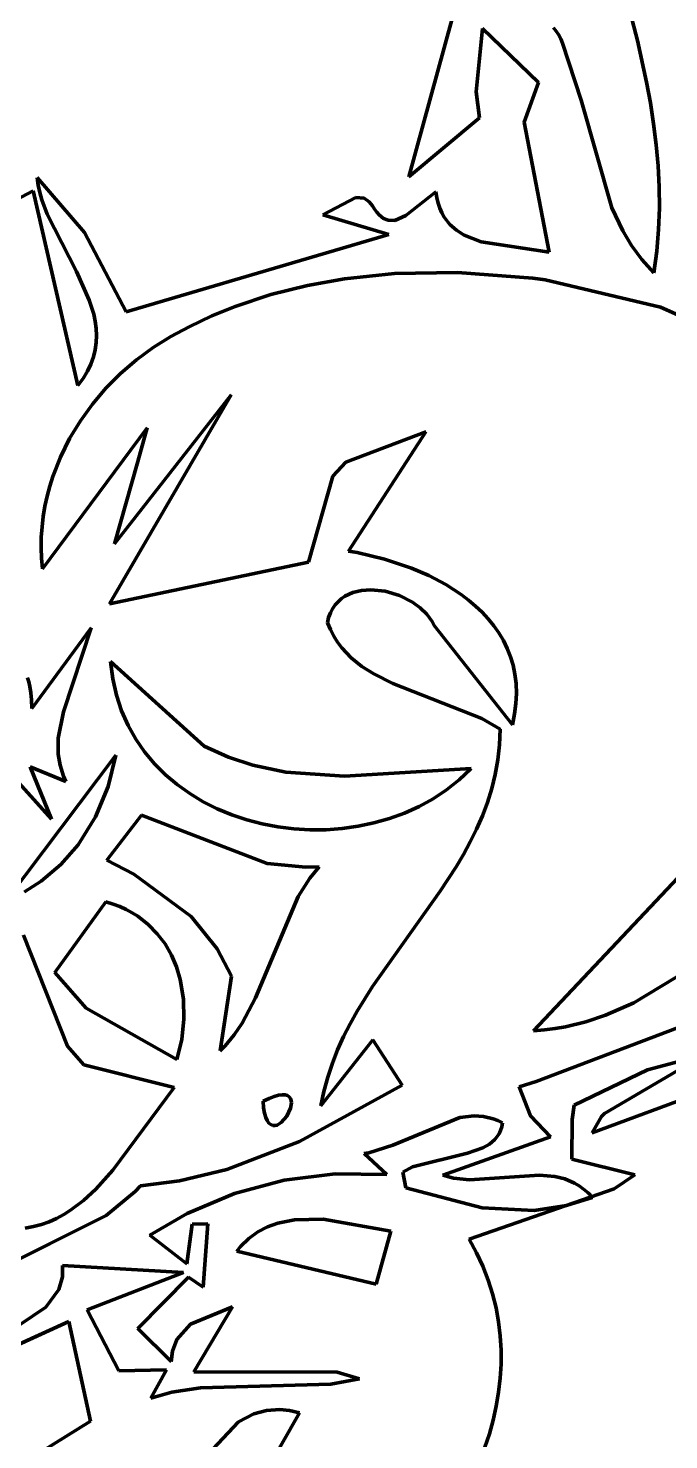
# Model space of a CAD drawing. Header units: millimetres. Extents: x 0 to 9.3, y 0 to 12.
# Drawn here: x 7.375 to 7.803, y 4.356 to 5.299 of the extents above; entities that cross this region are included whole.
import ezdxf

# ---------------------------------------------------------------- set-up
doc = ezdxf.new("R2010")
doc.units = ezdxf.units.MM
doc.layers.add('color#010101ff', color=7, linetype='CONTINUOUS', lineweight=100)
doc.layers.add('color#ffffffff', color=7, linetype='CONTINUOUS', lineweight=100)

msp = doc.modelspace()

# ---------------------------------------------------------------- linework, layer by layer
at = {"layer": 'color#010101ff'}
for p, q in [((7.78253, 5.29106), (7.75386, 5.4015)), ((7.6297, 5.19993), (7.65845, 5.30493)), ((7.67886, 5.29905), (7.67466, 5.25668)), ((7.7163, 5.26308), (7.67886, 5.29905)), ((7.72636, 5.29947), (7.72814, 5.29738)), ((7.72814, 5.29738), (7.72976, 5.29499)), ((7.72976, 5.29499), (7.73121, 5.29228)), ((7.73121, 5.29228), (7.73247, 5.28925)), ((7.73247, 5.28925), (7.74495, 5.25109)), ((7.78856, 5.26332), (7.78253, 5.29106)), ((7.67466, 5.25668), (7.67699, 5.23927)), ((7.7069, 5.23653), (7.7163, 5.26308)), ((7.79112, 5.2494), (7.78856, 5.26332)), ((7.74495, 5.25109), (7.76545, 5.1792)), ((7.79329, 5.23542), (7.79112, 5.2494)), ((7.67699, 5.23927), (7.6297, 5.19993)), ((7.72345, 5.14953), (7.7069, 5.23653)), ((7.79503, 5.2214), (7.79329, 5.23542)), ((7.79629, 5.20731), (7.79503, 5.2214)), ((7.38205, 5.19446), (7.38132, 5.1994)), ((7.38132, 5.1994), (7.41303, 5.16275)), ((7.79701, 5.19316), (7.79629, 5.20731)), ((7.32387, 5.16164), (7.37876, 5.19059)), ((7.37876, 5.19059), (7.40843, 5.06036)), ((7.38314, 5.18954), (7.38205, 5.19446)), ((7.38454, 5.18464), (7.38314, 5.18954)), ((7.62765, 5.17407), (7.64767, 5.18987)), ((7.64767, 5.18987), (7.64835, 5.18592)), ((7.79714, 5.17894), (7.79701, 5.19316)), ((7.38814, 5.17491), (7.38454, 5.18464)), ((7.57231, 5.17457), (7.59419, 5.18608)), ((7.59419, 5.18608), (7.59997, 5.18567)), ((7.59997, 5.18567), (7.60326, 5.18331)), ((7.60326, 5.18331), (7.60535, 5.18064)), ((7.60535, 5.18064), (7.60687, 5.17828)), ((7.64835, 5.18592), (7.64927, 5.18227)), ((7.64927, 5.18227), (7.65042, 5.17892)), ((7.4076, 5.13655), (7.38814, 5.17491)), ((7.61639, 5.16141), (7.57231, 5.17457)), ((7.60687, 5.17828), (7.60838, 5.17628)), ((7.60838, 5.17628), (7.60989, 5.17461)), ((7.60989, 5.17461), (7.6129, 5.17219)), ((7.6129, 5.17219), (7.61588, 5.1709)), ((7.61588, 5.1709), (7.62033, 5.17074)), ((7.62033, 5.17074), (7.62765, 5.17407)), ((7.65042, 5.17892), (7.6518, 5.17584)), ((7.6518, 5.17584), (7.65339, 5.17304)), ((7.65339, 5.17304), (7.65714, 5.16817)), ((7.76545, 5.1792), (7.77274, 5.16378)), ((7.79663, 5.16463), (7.79714, 5.17894)), ((7.41303, 5.16275), (7.4408, 5.10969)), ((7.4408, 5.10969), (7.61639, 5.16141)), ((7.65714, 5.16817), (7.66158, 5.1642)), ((7.66158, 5.1642), (7.66662, 5.16101)), ((7.66662, 5.16101), (7.67813, 5.15657)), ((7.77274, 5.16378), (7.77862, 5.15398)), ((7.79542, 5.15024), (7.79663, 5.16463)), ((7.67813, 5.15657), (7.72345, 5.14953)), ((7.77862, 5.15398), (7.78549, 5.14461)), ((7.78549, 5.14461), (7.78933, 5.14012)), ((7.79346, 5.13575), (7.79542, 5.15024)), ((7.41617, 5.11757), (7.4076, 5.13655)), ((7.62019, 5.13528), (7.58674, 5.13182)), ((7.6623, 5.136), (7.62019, 5.13528)), ((7.71257, 5.13222), (7.6623, 5.136)), ((7.78933, 5.14012), (7.79346, 5.13575)), ((7.56197, 5.12738), (7.53759, 5.12124)), ((7.58674, 5.13182), (7.56197, 5.12738)), ((7.72086, 5.13116), (7.71257, 5.13222)), ((7.798, 5.11283), (7.72086, 5.13116)), ((7.41911, 5.10809), (7.41617, 5.11757)), ((7.53759, 5.12124), (7.51373, 5.11328)), ((7.42012, 5.10335), (7.41911, 5.10809)), ((7.49816, 5.10693), (7.4829, 5.09969)), ((7.51373, 5.11328), (7.49816, 5.10693)), ((7.82196, 5.10206), (7.798, 5.11283)), ((7.42077, 5.0986), (7.42012, 5.10335)), ((7.42101, 5.09385), (7.42077, 5.0986)), ((7.4829, 5.09969), (7.47061, 5.09328)), ((7.42016, 5.08434), (7.42082, 5.0891)), ((7.42082, 5.0891), (7.42101, 5.09385)), ((7.45883, 5.08592), (7.44764, 5.07764)), ((7.47061, 5.09328), (7.45883, 5.08592)), ((7.41726, 5.07478), (7.41899, 5.07956)), ((7.41899, 5.07956), (7.42016, 5.08434)), ((7.44764, 5.07764), (7.43711, 5.06853)), ((7.41202, 5.06518), (7.41496, 5.06999)), ((7.41496, 5.06999), (7.41726, 5.07478)), ((7.43711, 5.06853), (7.42731, 5.05865)), ((7.40843, 5.06036), (7.41202, 5.06518)), ((7.42731, 5.05865), (7.41831, 5.04804)), ((7.41831, 5.04804), (7.4102, 5.03679)), ((7.51109, 5.05426), (7.42969, 4.91463)), ((7.43294, 4.9546), (7.51109, 5.05426)), ((7.38483, 4.93783), (7.45491, 5.03207)), ((7.4102, 5.03679), (7.40304, 5.02494)), ((7.45491, 5.03207), (7.44854, 5.0096)), ((7.58755, 5.00926), (7.64106, 5.02941)), ((7.64106, 5.02941), (7.58934, 4.94977)), ((7.40304, 5.02494), (7.3969, 5.01257)), ((7.3969, 5.01257), (7.39187, 4.99973)), ((7.44854, 5.0096), (7.43294, 4.9546)), ((7.57904, 4.9999), (7.58755, 5.00926)), ((7.38979, 4.99315), (7.38801, 4.98648)), ((7.39187, 4.99973), (7.38979, 4.99315)), ((7.56265, 4.94247), (7.57904, 4.9999)), ((7.38801, 4.98648), (7.38655, 4.97972)), ((7.38541, 4.97289), (7.38459, 4.96599)), ((7.38655, 4.97972), (7.38541, 4.97289)), ((7.38459, 4.96599), (7.38412, 4.95902)), ((7.38412, 4.95902), (7.38399, 4.95201)), ((7.38399, 4.95201), (7.38423, 4.94494)), ((7.38423, 4.94494), (7.38483, 4.93783)), ((7.58934, 4.94977), (7.59529, 4.94874)), ((7.59529, 4.94874), (7.61343, 4.94448)), ((7.61343, 4.94448), (7.6315, 4.93842)), ((7.42969, 4.91463), (7.56265, 4.94247)), ((7.6315, 4.93842), (7.64319, 4.93336)), ((7.64319, 4.93336), (7.65435, 4.92745)), ((7.65435, 4.92745), (7.6648, 4.92069)), ((7.58241, 4.91597), (7.58046, 4.91377)), ((7.58459, 4.91789), (7.58241, 4.91597)), ((7.58697, 4.91954), (7.58459, 4.91789)), ((7.59225, 4.92201), (7.58697, 4.91954)), ((7.59807, 4.92345), (7.59225, 4.92201)), ((7.60428, 4.92393), (7.59807, 4.92345)), ((7.6139, 4.92296), (7.60428, 4.92393)), ((7.62341, 4.92016), (7.6139, 4.92296)), ((7.63221, 4.91572), (7.62341, 4.92016)), ((7.6374, 4.91195), (7.63221, 4.91572)), ((7.6648, 4.92069), (7.66969, 4.91698)), ((7.66969, 4.91698), (7.67433, 4.91305)), ((7.5773, 4.90846), (7.57614, 4.90535)), ((7.57874, 4.91127), (7.5773, 4.90846)), ((7.58046, 4.91377), (7.57874, 4.91127)), ((7.64185, 4.90761), (7.6374, 4.91195)), ((7.64538, 4.90275), (7.64185, 4.90761)), ((7.67433, 4.91305), (7.67869, 4.9089)), ((7.67869, 4.9089), (7.68275, 4.90452)), ((7.41747, 4.89854), (7.37774, 4.84458)), ((7.39887, 4.84234), (7.41747, 4.89854)), ((7.57614, 4.90535), (7.57529, 4.90192)), ((7.57529, 4.90192), (7.57728, 4.89727)), ((7.57728, 4.89727), (7.57955, 4.89295)), ((7.64675, 4.90015), (7.64538, 4.90275)), ((7.69893, 4.83371), (7.64675, 4.90015)), ((7.68275, 4.90452), (7.68648, 4.89992)), ((7.68648, 4.89992), (7.68986, 4.89509)), ((7.57955, 4.89295), (7.5821, 4.88893)), ((7.5821, 4.88893), (7.58491, 4.88519)), ((7.68986, 4.89509), (7.69287, 4.89003)), ((7.69287, 4.89003), (7.69547, 4.88473)), ((7.58491, 4.88519), (7.58796, 4.88172)), ((7.58796, 4.88172), (7.59123, 4.87849)), ((7.59123, 4.87849), (7.59838, 4.8727)), ((7.69547, 4.88473), (7.69765, 4.8792)), ((7.69765, 4.8792), (7.69938, 4.87343)), ((7.43039, 4.87603), (7.43188, 4.86445)), ((7.49284, 4.81932), (7.43039, 4.87603)), ((7.59838, 4.8727), (7.60623, 4.86768)), ((7.69938, 4.87343), (7.70063, 4.86742)), ((7.3758, 4.86245), (7.37494, 4.86501)), ((7.37651, 4.85917), (7.3758, 4.86245)), ((7.37708, 4.85512), (7.37651, 4.85917)), ((7.43188, 4.86445), (7.43436, 4.85346)), ((7.60623, 4.86768), (7.61904, 4.86127)), ((7.61904, 4.86127), (7.67855, 4.83784)), ((7.70063, 4.86742), (7.70139, 4.86117)), ((7.70139, 4.86117), (7.70162, 4.85468)), ((7.37749, 4.85028), (7.37708, 4.85512)), ((7.37774, 4.84458), (7.37749, 4.85028)), ((7.43436, 4.85346), (7.43779, 4.84307)), ((7.70162, 4.85468), (7.70131, 4.84794)), ((7.39536, 4.82471), (7.39887, 4.84234)), ((7.43779, 4.84307), (7.44211, 4.83328)), ((7.70042, 4.84095), (7.69893, 4.83371)), ((7.70131, 4.84794), (7.70042, 4.84095)), ((7.44211, 4.83328), (7.44725, 4.82411)), ((7.67855, 4.83784), (7.69072, 4.83068)), ((7.69072, 4.83068), (7.69029, 4.8203)), ((7.39542, 4.81398), (7.39536, 4.82471)), ((7.44725, 4.82411), (7.45317, 4.81556)), ((7.43385, 4.81348), (7.36099, 4.71658)), ((7.39664, 4.80674), (7.39542, 4.81398)), ((7.42875, 4.79232), (7.43385, 4.81348)), ((7.45317, 4.81556), (7.4598, 4.80763)), ((7.50919, 4.81211), (7.49284, 4.81932)), ((7.52543, 4.80659), (7.50919, 4.81211)), ((7.69029, 4.8203), (7.68918, 4.81025)), ((7.39102, 4.77056), (7.37657, 4.80547)), ((7.37657, 4.80547), (7.40059, 4.79572)), ((7.39897, 4.79942), (7.39664, 4.80674)), ((7.4598, 4.80763), (7.46709, 4.80033)), ((7.54743, 4.8019), (7.52543, 4.80659)), ((7.67134, 4.80437), (7.58664, 4.79933)), ((7.66339, 4.79691), (7.67134, 4.80437)), ((7.68918, 4.81025), (7.68743, 4.80049)), ((7.36909, 4.79494), (7.39102, 4.77056)), ((7.40059, 4.79572), (7.39897, 4.79942)), ((7.46709, 4.80033), (7.47499, 4.79367)), ((7.47499, 4.79367), (7.48342, 4.78765)), ((7.58664, 4.79933), (7.54743, 4.8019)), ((7.6549, 4.79022), (7.66339, 4.79691)), ((7.68743, 4.80049), (7.68509, 4.79101)), ((7.4203, 4.77208), (7.42875, 4.79232)), ((7.48342, 4.78765), (7.49235, 4.78229)), ((7.63653, 4.77912), (7.64593, 4.78429)), ((7.64593, 4.78429), (7.6549, 4.79022)), ((7.68509, 4.79101), (7.68221, 4.78178)), ((7.49235, 4.78229), (7.5017, 4.77758)), ((7.5017, 4.77758), (7.51143, 4.77353)), ((7.6167, 4.77101), (7.62677, 4.7747)), ((7.62677, 4.7747), (7.63653, 4.77912)), ((7.68221, 4.78178), (7.67884, 4.77279)), ((7.40869, 4.75351), (7.4203, 4.77208)), ((7.45118, 4.77317), (7.42796, 4.74311)), ((7.53514, 4.74094), (7.45118, 4.77317)), ((7.51143, 4.77353), (7.52147, 4.77016)), ((7.52147, 4.77016), (7.53177, 4.76746)), ((7.53177, 4.76746), (7.54228, 4.76545)), ((7.54228, 4.76545), (7.55293, 4.76412)), ((7.58519, 4.76435), (7.59585, 4.76584)), ((7.59585, 4.76584), (7.60637, 4.76806)), ((7.60637, 4.76806), (7.6167, 4.77101)), ((7.67884, 4.77279), (7.67501, 4.764)), ((7.55293, 4.76412), (7.56367, 4.76349)), ((7.56367, 4.76349), (7.57444, 4.76356)), ((7.57444, 4.76356), (7.58519, 4.76435)), ((7.67078, 4.7554), (7.6662, 4.74697)), ((7.67501, 4.764), (7.67078, 4.7554)), ((7.39726, 4.74034), (7.40869, 4.75351)), ((7.6662, 4.74697), (7.6613, 4.73868)), ((7.38402, 4.72908), (7.39726, 4.74034)), ((7.42796, 4.74311), (7.44593, 4.7339)), ((7.56088, 4.73853), (7.53514, 4.74094)), ((7.56969, 4.73884), (7.56088, 4.73853)), ((7.56352, 4.73116), (7.56969, 4.73884)), ((7.6613, 4.73868), (7.65076, 4.72244)), ((7.71307, 4.6291), (7.81696, 4.73934)), ((7.37296, 4.72211), (7.38402, 4.72908)), ((7.44593, 4.7339), (7.48427, 4.70548)), ((7.55566, 4.71881), (7.56352, 4.73116)), ((7.52732, 4.6511), (7.55566, 4.71881)), ((7.65076, 4.72244), (7.60547, 4.65877)), ((7.42731, 4.71529), (7.39325, 4.66806)), ((7.43206, 4.71386), (7.42731, 4.71529)), ((7.43657, 4.71216), (7.43206, 4.71386)), ((7.44084, 4.71022), (7.43657, 4.71216)), ((7.44488, 4.70805), (7.44084, 4.71022)), ((7.44869, 4.70565), (7.44488, 4.70805)), ((7.71477, 4.59515), (8.02222, 4.71235)), ((7.45562, 4.70022), (7.44869, 4.70565)), ((7.46165, 4.69404), (7.45562, 4.70022)), ((7.48427, 4.70548), (7.50171, 4.68382)), ((7.40164, 4.61895), (7.37232, 4.69297)), ((7.46678, 4.68717), (7.46165, 4.69404)), ((7.85774, 4.69484), (7.78012, 4.64774)), ((7.47102, 4.67973), (7.46678, 4.68717)), ((7.4744, 4.67179), (7.47102, 4.67973)), ((7.50171, 4.68382), (7.51112, 4.66564)), ((7.47692, 4.66344), (7.4744, 4.67179)), ((7.39325, 4.66806), (7.41409, 4.64426)), ((7.47911, 4.65037), (7.47692, 4.66344)), ((7.51112, 4.66564), (7.50366, 4.61573)), ((7.60547, 4.65877), (7.59522, 4.64229)), ((7.41409, 4.64426), (7.47466, 4.60993)), ((7.47944, 4.63689), (7.47911, 4.65037)), ((7.51843, 4.63424), (7.52732, 4.6511)), ((7.59522, 4.64229), (7.59052, 4.63384)), ((7.78012, 4.64774), (7.76111, 4.63952)), ((7.47794, 4.62331), (7.47944, 4.63689)), ((7.5131, 4.62644), (7.51843, 4.63424)), ((7.59052, 4.63384), (7.58615, 4.62523)), ((7.74798, 4.63514), (7.7344, 4.63181)), ((7.76111, 4.63952), (7.74798, 4.63514)), ((7.47466, 4.60993), (7.47794, 4.62331)), ((7.50702, 4.61915), (7.5131, 4.62644)), ((7.57102, 4.57888), (7.60564, 4.62319)), ((7.58615, 4.62523), (7.58216, 4.61643)), ((7.60564, 4.62319), (7.62524, 4.5927)), ((7.72032, 4.62968), (7.71307, 4.6291)), ((7.72742, 4.63059), (7.72032, 4.62968)), ((7.7344, 4.63181), (7.72742, 4.63059)), ((7.93836, 4.63022), (7.75219, 4.56088)), ((7.41259, 4.60632), (7.40164, 4.61895)), ((7.50366, 4.61573), (7.50702, 4.61915)), ((7.58216, 4.61643), (7.57861, 4.60742)), ((7.47299, 4.59128), (7.41259, 4.60632)), ((7.57861, 4.60742), (7.57554, 4.59817)), ((7.76057, 4.57383), (7.82744, 4.61331)), ((7.82744, 4.61331), (7.78916, 4.60294)), ((7.57554, 4.59817), (7.57299, 4.58866)), ((7.70353, 4.59165), (7.71477, 4.59515)), ((7.78916, 4.60294), (7.74016, 4.57934)), ((7.43196, 4.53595), (7.47299, 4.59128)), ((7.54265, 4.58609), (7.53972, 4.58528)), ((7.5451, 4.58641), (7.54265, 4.58609)), ((7.54709, 4.5863), (7.5451, 4.58641)), ((7.54865, 4.58581), (7.54709, 4.5863)), ((7.54982, 4.58498), (7.54865, 4.58581)), ((7.62524, 4.5927), (7.55661, 4.55507)), ((7.57299, 4.58866), (7.57102, 4.57888)), ((7.71103, 4.57238), (7.70353, 4.59165)), ((7.53628, 4.58394), (7.5323, 4.58201)), ((7.5323, 4.58201), (7.53269, 4.5777)), ((7.53269, 4.5777), (7.5333, 4.57413)), ((7.53972, 4.58528), (7.53628, 4.58394)), ((7.5482, 4.57218), (7.55066, 4.57751)), ((7.55061, 4.58386), (7.54982, 4.58498)), ((7.55106, 4.5825), (7.55061, 4.58386)), ((7.55066, 4.57751), (7.5512, 4.58096)), ((7.5512, 4.58096), (7.55106, 4.5825)), ((7.74016, 4.57934), (7.7388, 4.56995)), ((7.5333, 4.57413), (7.53412, 4.57127)), ((7.53412, 4.57127), (7.53511, 4.56907)), ((7.53511, 4.56907), (7.53625, 4.56747)), ((7.53625, 4.56747), (7.5375, 4.56643)), ((7.54165, 4.56615), (7.54447, 4.56783)), ((7.54447, 4.56783), (7.5482, 4.57218)), ((7.61894, 4.55277), (7.6638, 4.57108)), ((7.6638, 4.57108), (7.67335, 4.57221)), ((7.67335, 4.57221), (7.67969, 4.5718)), ((7.67969, 4.5718), (7.68601, 4.5703)), ((7.68601, 4.5703), (7.68915, 4.56908)), ((7.68915, 4.56908), (7.69229, 4.56754)), ((7.69229, 4.56754), (7.69182, 4.56491)), ((7.72444, 4.55831), (7.71103, 4.57238)), ((7.7388, 4.56995), (7.73872, 4.54333)), ((7.75219, 4.56088), (7.75858, 4.57185)), ((7.75858, 4.57185), (7.76057, 4.57383)), ((7.5375, 4.56643), (7.53883, 4.5659)), ((7.53883, 4.5659), (7.54023, 4.56582)), ((7.54023, 4.56582), (7.54165, 4.56615)), ((7.65241, 4.53257), (7.72444, 4.55831)), ((7.69005, 4.56032), (7.68728, 4.55654)), ((7.69107, 4.5625), (7.69005, 4.56032)), ((7.69182, 4.56491), (7.69107, 4.5625)), ((7.55661, 4.55507), (7.50803, 4.5365)), ((7.59981, 4.54711), (7.60298, 4.54766)), ((7.60298, 4.54766), (7.61894, 4.55277)), ((7.67927, 4.55099), (7.66891, 4.54736)), ((7.68364, 4.55347), (7.67927, 4.55099)), ((7.68728, 4.55654), (7.68364, 4.55347)), ((7.61506, 4.53299), (7.59981, 4.54711)), ((7.63213, 4.53831), (7.62571, 4.53461)), ((7.66891, 4.54736), (7.63213, 4.53831)), ((7.73872, 4.54333), (7.78078, 4.53286)), ((7.42057, 4.52326), (7.43196, 4.53595)), ((7.47643, 4.52886), (7.45044, 4.52545)), ((7.50803, 4.5365), (7.47643, 4.52886)), ((7.51324, 4.52033), (7.54633, 4.52919)), ((7.54633, 4.52919), (7.58041, 4.53345)), ((7.58041, 4.53345), (7.61506, 4.53299)), ((7.62571, 4.53461), (7.62775, 4.52414)), ((7.65949, 4.5307), (7.65241, 4.53257)), ((7.67027, 4.52955), (7.65949, 4.5307)), ((7.71706, 4.53275), (7.67027, 4.52955)), ((7.72732, 4.53179), (7.71706, 4.53275)), ((7.73394, 4.53008), (7.72732, 4.53179)), ((7.74034, 4.52731), (7.73394, 4.53008)), ((7.78078, 4.53286), (7.76704, 4.52341)), ((7.41241, 4.51572), (7.42057, 4.52326)), ((7.44682, 4.52183), (7.42745, 4.50562)), ((7.45044, 4.52545), (7.44682, 4.52183)), ((7.48156, 4.50699), (7.51324, 4.52033)), ((7.62775, 4.52414), (7.67883, 4.51079)), ((7.76704, 4.52341), (7.67005, 4.48979)), ((7.74346, 4.52546), (7.74034, 4.52731)), ((7.74651, 4.52327), (7.74346, 4.52546)), ((7.7495, 4.52073), (7.74651, 4.52327)), ((7.75242, 4.51779), (7.7495, 4.52073)), ((7.40371, 4.50916), (7.41241, 4.51572)), ((7.67883, 4.51079), (7.71341, 4.50913)), ((7.71341, 4.50913), (7.73509, 4.51236)), ((7.73509, 4.51236), (7.75242, 4.51779)), ((7.42745, 4.50562), (7.32399, 4.45398)), ((7.38431, 4.4997), (7.38944, 4.50155)), ((7.38944, 4.50155), (7.39437, 4.50375)), ((7.39437, 4.50375), (7.39913, 4.5063)), ((7.39913, 4.5063), (7.40371, 4.50916)), ((7.45655, 4.49255), (7.48156, 4.50699)), ((7.54227, 4.50052), (7.53536, 4.49803)), ((7.55322, 4.50278), (7.54227, 4.50052)), ((7.57245, 4.50332), (7.55322, 4.50278)), ((7.61774, 4.49522), (7.57245, 4.50332)), ((7.37344, 4.49718), (7.37898, 4.49823)), ((7.37898, 4.49823), (7.38431, 4.4997)), ((7.48127, 4.47331), (7.45655, 4.49255)), ((7.48491, 4.4999), (7.48127, 4.47331)), ((7.49546, 4.50021), (7.48491, 4.4999)), ((7.49238, 4.45772), (7.49546, 4.50021)), ((7.52884, 4.49467), (7.52278, 4.49035)), ((7.53536, 4.49803), (7.52884, 4.49467)), ((7.60795, 4.45986), (7.61774, 4.49522)), ((7.51725, 4.48499), (7.5147, 4.48189)), ((7.5147, 4.48189), (7.60795, 4.45986)), ((7.52278, 4.49035), (7.51725, 4.48499)), ((7.67005, 4.48979), (7.67497, 4.48081)), ((7.39822, 4.4647), (7.39829, 4.4722)), ((7.39829, 4.4722), (7.47918, 4.46759)), ((7.67497, 4.48081), (7.67922, 4.47171)), ((7.3959, 4.45616), (7.39822, 4.4647)), ((7.47918, 4.46759), (7.41472, 4.44255)), ((7.44858, 4.43022), (7.48244, 4.46444)), ((7.48244, 4.46444), (7.49238, 4.45772)), ((7.67922, 4.47171), (7.6828, 4.46253)), ((7.38717, 4.44435), (7.3959, 4.45616)), ((7.6828, 4.46253), (7.68573, 4.45326)), ((7.68573, 4.45326), (7.68804, 4.44394)), ((7.35966, 4.42597), (7.38717, 4.44435)), ((7.51192, 4.44455), (7.48391, 4.43295)), ((7.48607, 4.40129), (7.51192, 4.44455)), ((7.68804, 4.44394), (7.68974, 4.43456)), ((7.40262, 4.43482), (7.2733, 4.37592)), ((7.41692, 4.36825), (7.40262, 4.43482)), ((7.41472, 4.44255), (7.436, 4.40182)), ((7.68974, 4.43456), (7.69084, 4.42516)), ((7.47087, 4.408), (7.44858, 4.43022)), ((7.48391, 4.43295), (7.47467, 4.42289)), ((7.69084, 4.42516), (7.69137, 4.41574)), ((7.47467, 4.42289), (7.4717, 4.41506)), ((7.69137, 4.41574), (7.69135, 4.40632)), ((7.4717, 4.41506), (7.47087, 4.408)), ((7.69135, 4.40632), (7.69079, 4.39692)), ((7.436, 4.40182), (7.4678, 4.4025)), ((7.4678, 4.4025), (7.45727, 4.38359)), ((7.58173, 4.40089), (7.48607, 4.40129)), ((7.59671, 4.39659), (7.58173, 4.40089)), ((7.69079, 4.39692), (7.68971, 4.38755)), ((7.45727, 4.38359), (7.47145, 4.38758)), ((7.47145, 4.38758), (7.49059, 4.39048)), ((7.49059, 4.39048), (7.57766, 4.39294)), ((7.57766, 4.39294), (7.59671, 4.39659)), ((7.68971, 4.38755), (7.68812, 4.37824)), ((7.68812, 4.37824), (7.68605, 4.36898)), ((7.52618, 4.37306), (7.51591, 4.36776)), ((7.52009, 4.30987), (7.5566, 4.37372)), ((7.53456, 4.37537), (7.52618, 4.37306)), ((7.54356, 4.37598), (7.53456, 4.37537)), ((7.54993, 4.37532), (7.54356, 4.37598)), ((7.5566, 4.37372), (7.54993, 4.37532)), ((7.68605, 4.36898), (7.68352, 4.35981)), ((7.29206, 4.29063), (7.41692, 4.36825)), ((7.51591, 4.36776), (7.48482, 4.33478)), ((7.68352, 4.35981), (7.68053, 4.35073))]:
    msp.add_line(p, q, dxfattribs=at)
at = {"layer": 'color#ffffffff'}
for p, q in [((7.75386, 5.4015), (7.78253, 5.29106)), ((7.65845, 5.30493), (7.6297, 5.19993)), ((7.67466, 5.25668), (7.67886, 5.29905)), ((7.67886, 5.29905), (7.7163, 5.26308)), ((7.72814, 5.29738), (7.72636, 5.29947)), ((7.72976, 5.29499), (7.72814, 5.29738)), ((7.73121, 5.29228), (7.72976, 5.29499)), ((7.73247, 5.28925), (7.73121, 5.29228)), ((7.74495, 5.25109), (7.73247, 5.28925)), ((7.78253, 5.29106), (7.78856, 5.26332)), ((7.67699, 5.23927), (7.67466, 5.25668)), ((7.7163, 5.26308), (7.7069, 5.23653)), ((7.78856, 5.26332), (7.79112, 5.2494)), ((7.76545, 5.1792), (7.74495, 5.25109)), ((7.79112, 5.2494), (7.79329, 5.23542)), ((7.6297, 5.19993), (7.67699, 5.23927)), ((7.7069, 5.23653), (7.72345, 5.14953)), ((7.79329, 5.23542), (7.79503, 5.2214)), ((7.79503, 5.2214), (7.79629, 5.20731)), ((7.41303, 5.16275), (7.38132, 5.1994)), ((7.38132, 5.1994), (7.38205, 5.19446)), ((7.79629, 5.20731), (7.79701, 5.19316)), ((7.37876, 5.19059), (7.32387, 5.16164)), ((7.40843, 5.06036), (7.37876, 5.19059)), ((7.38205, 5.19446), (7.38314, 5.18954)), ((7.38314, 5.18954), (7.38454, 5.18464)), ((7.64767, 5.18987), (7.62765, 5.17407)), ((7.64835, 5.18592), (7.64767, 5.18987)), ((7.79701, 5.19316), (7.79714, 5.17894)), ((7.38454, 5.18464), (7.38814, 5.17491)), ((7.59419, 5.18608), (7.57231, 5.17457)), ((7.59997, 5.18567), (7.59419, 5.18608)), ((7.60326, 5.18331), (7.59997, 5.18567)), ((7.60535, 5.18064), (7.60326, 5.18331)), ((7.60687, 5.17828), (7.60535, 5.18064)), ((7.64927, 5.18227), (7.64835, 5.18592)), ((7.65042, 5.17892), (7.64927, 5.18227)), ((7.38814, 5.17491), (7.4076, 5.13655)), ((7.57231, 5.17457), (7.61639, 5.16141)), ((7.60838, 5.17628), (7.60687, 5.17828)), ((7.60989, 5.17461), (7.60838, 5.17628)), ((7.6129, 5.17219), (7.60989, 5.17461)), ((7.61588, 5.1709), (7.6129, 5.17219)), ((7.62033, 5.17074), (7.61588, 5.1709)), ((7.62765, 5.17407), (7.62033, 5.17074)), ((7.6518, 5.17584), (7.65042, 5.17892)), ((7.65339, 5.17304), (7.6518, 5.17584)), ((7.65714, 5.16817), (7.65339, 5.17304)), ((7.77274, 5.16378), (7.76545, 5.1792)), ((7.79714, 5.17894), (7.79663, 5.16463)), ((7.4408, 5.10969), (7.41303, 5.16275)), ((7.61639, 5.16141), (7.4408, 5.10969)), ((7.66158, 5.1642), (7.65714, 5.16817)), ((7.66662, 5.16101), (7.66158, 5.1642)), ((7.67813, 5.15657), (7.66662, 5.16101)), ((7.77862, 5.15398), (7.77274, 5.16378)), ((7.79663, 5.16463), (7.79542, 5.15024)), ((7.72345, 5.14953), (7.67813, 5.15657)), ((7.78549, 5.14461), (7.77862, 5.15398)), ((7.78933, 5.14012), (7.78549, 5.14461)), ((7.79542, 5.15024), (7.79346, 5.13575)), ((7.4076, 5.13655), (7.41617, 5.11757)), ((7.58674, 5.13182), (7.62019, 5.13528)), ((7.62019, 5.13528), (7.6623, 5.136)), ((7.6623, 5.136), (7.71257, 5.13222)), ((7.79346, 5.13575), (7.78933, 5.14012)), ((7.53759, 5.12124), (7.56197, 5.12738)), ((7.56197, 5.12738), (7.58674, 5.13182)), ((7.71257, 5.13222), (7.72086, 5.13116)), ((7.72086, 5.13116), (7.798, 5.11283)), ((7.41617, 5.11757), (7.41911, 5.10809)), ((7.51373, 5.11328), (7.53759, 5.12124)), ((7.41911, 5.10809), (7.42012, 5.10335)), ((7.4829, 5.09969), (7.49816, 5.10693)), ((7.49816, 5.10693), (7.51373, 5.11328)), ((7.798, 5.11283), (7.82196, 5.10206)), ((7.42012, 5.10335), (7.42077, 5.0986)), ((7.42077, 5.0986), (7.42101, 5.09385)), ((7.47061, 5.09328), (7.4829, 5.09969)), ((7.42082, 5.0891), (7.42016, 5.08434)), ((7.42101, 5.09385), (7.42082, 5.0891)), ((7.44764, 5.07764), (7.45883, 5.08592)), ((7.45883, 5.08592), (7.47061, 5.09328)), ((7.41899, 5.07956), (7.41726, 5.07478)), ((7.42016, 5.08434), (7.41899, 5.07956)), ((7.43711, 5.06853), (7.44764, 5.07764)), ((7.41496, 5.06999), (7.41202, 5.06518)), ((7.41726, 5.07478), (7.41496, 5.06999)), ((7.42731, 5.05865), (7.43711, 5.06853)), ((7.41202, 5.06518), (7.40843, 5.06036)), ((7.41831, 5.04804), (7.42731, 5.05865)), ((7.4102, 5.03679), (7.41831, 5.04804)), ((7.42969, 4.91463), (7.51109, 5.05426)), ((7.51109, 5.05426), (7.43294, 4.9546)), ((7.45491, 5.03207), (7.38483, 4.93783)), ((7.40304, 5.02494), (7.4102, 5.03679)), ((7.44854, 5.0096), (7.45491, 5.03207)), ((7.64106, 5.02941), (7.58755, 5.00926)), ((7.58934, 4.94977), (7.64106, 5.02941)), ((7.3969, 5.01257), (7.40304, 5.02494)), ((7.39187, 4.99973), (7.3969, 5.01257)), ((7.43294, 4.9546), (7.44854, 5.0096)), ((7.58755, 5.00926), (7.57904, 4.9999)), ((7.38801, 4.98648), (7.38979, 4.99315)), ((7.38979, 4.99315), (7.39187, 4.99973)), ((7.57904, 4.9999), (7.56265, 4.94247)), ((7.38655, 4.97972), (7.38801, 4.98648)), ((7.38459, 4.96599), (7.38541, 4.97289)), ((7.38541, 4.97289), (7.38655, 4.97972)), ((7.38412, 4.95902), (7.38459, 4.96599)), ((7.38399, 4.95201), (7.38412, 4.95902)), ((7.38423, 4.94494), (7.38399, 4.95201)), ((7.38483, 4.93783), (7.38423, 4.94494)), ((7.59529, 4.94874), (7.58934, 4.94977)), ((7.61343, 4.94448), (7.59529, 4.94874)), ((7.6315, 4.93842), (7.61343, 4.94448)), ((7.56265, 4.94247), (7.42969, 4.91463)), ((7.64319, 4.93336), (7.6315, 4.93842)), ((7.65435, 4.92745), (7.64319, 4.93336)), ((7.6648, 4.92069), (7.65435, 4.92745)), ((7.58046, 4.91377), (7.58241, 4.91597)), ((7.58241, 4.91597), (7.58459, 4.91789)), ((7.58459, 4.91789), (7.58697, 4.91954)), ((7.58697, 4.91954), (7.59225, 4.92201)), ((7.59225, 4.92201), (7.59807, 4.92345)), ((7.59807, 4.92345), (7.60428, 4.92393)), ((7.60428, 4.92393), (7.6139, 4.92296)), ((7.6139, 4.92296), (7.62341, 4.92016)), ((7.62341, 4.92016), (7.63221, 4.91572)), ((7.63221, 4.91572), (7.6374, 4.91195)), ((7.66969, 4.91698), (7.6648, 4.92069)), ((7.67433, 4.91305), (7.66969, 4.91698)), ((7.57614, 4.90535), (7.5773, 4.90846)), ((7.5773, 4.90846), (7.57874, 4.91127)), ((7.57874, 4.91127), (7.58046, 4.91377)), ((7.6374, 4.91195), (7.64185, 4.90761)), ((7.64185, 4.90761), (7.64538, 4.90275)), ((7.67869, 4.9089), (7.67433, 4.91305)), ((7.68275, 4.90452), (7.67869, 4.9089)), ((7.37774, 4.84458), (7.41747, 4.89854)), ((7.41747, 4.89854), (7.39887, 4.84234)), ((7.57529, 4.90192), (7.57614, 4.90535)), ((7.57728, 4.89727), (7.57529, 4.90192)), ((7.57955, 4.89295), (7.57728, 4.89727)), ((7.64538, 4.90275), (7.64675, 4.90015)), ((7.64675, 4.90015), (7.69893, 4.83371)), ((7.68648, 4.89992), (7.68275, 4.90452)), ((7.68986, 4.89509), (7.68648, 4.89992)), ((7.5821, 4.88893), (7.57955, 4.89295)), ((7.58491, 4.88519), (7.5821, 4.88893)), ((7.69287, 4.89003), (7.68986, 4.89509)), ((7.69547, 4.88473), (7.69287, 4.89003)), ((7.58796, 4.88172), (7.58491, 4.88519)), ((7.59123, 4.87849), (7.58796, 4.88172)), ((7.59838, 4.8727), (7.59123, 4.87849)), ((7.69765, 4.8792), (7.69547, 4.88473)), ((7.69938, 4.87343), (7.69765, 4.8792)), ((7.43039, 4.87603), (7.49284, 4.81932)), ((7.43188, 4.86445), (7.43039, 4.87603)), ((7.60623, 4.86768), (7.59838, 4.8727)), ((7.70063, 4.86742), (7.69938, 4.87343)), ((7.37494, 4.86501), (7.3758, 4.86245)), ((7.3758, 4.86245), (7.37651, 4.85917)), ((7.37651, 4.85917), (7.37708, 4.85512)), ((7.43436, 4.85346), (7.43188, 4.86445)), ((7.61904, 4.86127), (7.60623, 4.86768)), ((7.67855, 4.83784), (7.61904, 4.86127)), ((7.70139, 4.86117), (7.70063, 4.86742)), ((7.70162, 4.85468), (7.70139, 4.86117)), ((7.37708, 4.85512), (7.37749, 4.85028)), ((7.37749, 4.85028), (7.37774, 4.84458)), ((7.43779, 4.84307), (7.43436, 4.85346)), ((7.70131, 4.84794), (7.70162, 4.85468)), ((7.39887, 4.84234), (7.39536, 4.82471)), ((7.44211, 4.83328), (7.43779, 4.84307)), ((7.69893, 4.83371), (7.70042, 4.84095)), ((7.70042, 4.84095), (7.70131, 4.84794)), ((7.44725, 4.82411), (7.44211, 4.83328)), ((7.69072, 4.83068), (7.67855, 4.83784)), ((7.69029, 4.8203), (7.69072, 4.83068)), ((7.39536, 4.82471), (7.39542, 4.81398)), ((7.45317, 4.81556), (7.44725, 4.82411)), ((7.36099, 4.71658), (7.43385, 4.81348)), ((7.39542, 4.81398), (7.39664, 4.80674)), ((7.43385, 4.81348), (7.42875, 4.79232)), ((7.4598, 4.80763), (7.45317, 4.81556)), ((7.49284, 4.81932), (7.50919, 4.81211)), ((7.50919, 4.81211), (7.52543, 4.80659)), ((7.68918, 4.81025), (7.69029, 4.8203)), ((7.40059, 4.79572), (7.37657, 4.80547)), ((7.37657, 4.80547), (7.39102, 4.77056)), ((7.39664, 4.80674), (7.39897, 4.79942)), ((7.46709, 4.80033), (7.4598, 4.80763)), ((7.52543, 4.80659), (7.54743, 4.8019)), ((7.58664, 4.79933), (7.67134, 4.80437)), ((7.67134, 4.80437), (7.66339, 4.79691)), ((7.68743, 4.80049), (7.68918, 4.81025)), ((7.39102, 4.77056), (7.36909, 4.79494)), ((7.39897, 4.79942), (7.40059, 4.79572)), ((7.47499, 4.79367), (7.46709, 4.80033)), ((7.48342, 4.78765), (7.47499, 4.79367)), ((7.54743, 4.8019), (7.58664, 4.79933)), ((7.66339, 4.79691), (7.6549, 4.79022)), ((7.68509, 4.79101), (7.68743, 4.80049)), ((7.42875, 4.79232), (7.4203, 4.77208)), ((7.49235, 4.78229), (7.48342, 4.78765)), ((7.64593, 4.78429), (7.63653, 4.77912)), ((7.6549, 4.79022), (7.64593, 4.78429)), ((7.68221, 4.78178), (7.68509, 4.79101)), ((7.5017, 4.77758), (7.49235, 4.78229)), ((7.51143, 4.77353), (7.5017, 4.77758)), ((7.62677, 4.7747), (7.6167, 4.77101)), ((7.63653, 4.77912), (7.62677, 4.7747)), ((7.67884, 4.77279), (7.68221, 4.78178)), ((7.4203, 4.77208), (7.40869, 4.75351)), ((7.42796, 4.74311), (7.45118, 4.77317)), ((7.45118, 4.77317), (7.53514, 4.74094)), ((7.52147, 4.77016), (7.51143, 4.77353)), ((7.53177, 4.76746), (7.52147, 4.77016)), ((7.54228, 4.76545), (7.53177, 4.76746)), ((7.55293, 4.76412), (7.54228, 4.76545)), ((7.59585, 4.76584), (7.58519, 4.76435)), ((7.60637, 4.76806), (7.59585, 4.76584)), ((7.6167, 4.77101), (7.60637, 4.76806)), ((7.67501, 4.764), (7.67884, 4.77279)), ((7.56367, 4.76349), (7.55293, 4.76412)), ((7.57444, 4.76356), (7.56367, 4.76349)), ((7.58519, 4.76435), (7.57444, 4.76356)), ((7.6662, 4.74697), (7.67078, 4.7554)), ((7.67078, 4.7554), (7.67501, 4.764)), ((7.40869, 4.75351), (7.39726, 4.74034)), ((7.6613, 4.73868), (7.6662, 4.74697)), ((7.39726, 4.74034), (7.38402, 4.72908)), ((7.44593, 4.7339), (7.42796, 4.74311)), ((7.53514, 4.74094), (7.56088, 4.73853)), ((7.56088, 4.73853), (7.56969, 4.73884)), ((7.56969, 4.73884), (7.56352, 4.73116)), ((7.65076, 4.72244), (7.6613, 4.73868)), ((7.81696, 4.73934), (7.71307, 4.6291)), ((7.38402, 4.72908), (7.37296, 4.72211)), ((7.48427, 4.70548), (7.44593, 4.7339)), ((7.56352, 4.73116), (7.55566, 4.71881)), ((7.55566, 4.71881), (7.52732, 4.6511)), ((7.60547, 4.65877), (7.65076, 4.72244)), ((7.39325, 4.66806), (7.42731, 4.71529)), ((7.42731, 4.71529), (7.43206, 4.71386)), ((7.43206, 4.71386), (7.43657, 4.71216)), ((7.43657, 4.71216), (7.44084, 4.71022)), ((7.44084, 4.71022), (7.44488, 4.70805)), ((7.44488, 4.70805), (7.44869, 4.70565)), ((8.02222, 4.71235), (7.71477, 4.59515)), ((7.44869, 4.70565), (7.45562, 4.70022)), ((7.45562, 4.70022), (7.46165, 4.69404)), ((7.50171, 4.68382), (7.48427, 4.70548)), ((7.37232, 4.69297), (7.40164, 4.61895)), ((7.46165, 4.69404), (7.46678, 4.68717)), ((7.78012, 4.64774), (7.85774, 4.69484)), ((7.46678, 4.68717), (7.47102, 4.67973)), ((7.47102, 4.67973), (7.4744, 4.67179)), ((7.51112, 4.66564), (7.50171, 4.68382)), ((7.4744, 4.67179), (7.47692, 4.66344)), ((7.41409, 4.64426), (7.39325, 4.66806)), ((7.47692, 4.66344), (7.47911, 4.65037)), ((7.50366, 4.61573), (7.51112, 4.66564)), ((7.59522, 4.64229), (7.60547, 4.65877)), ((7.47466, 4.60993), (7.41409, 4.64426)), ((7.47911, 4.65037), (7.47944, 4.63689)), ((7.52732, 4.6511), (7.51843, 4.63424)), ((7.59052, 4.63384), (7.59522, 4.64229)), ((7.76111, 4.63952), (7.78012, 4.64774)), ((7.47944, 4.63689), (7.47794, 4.62331)), ((7.51843, 4.63424), (7.5131, 4.62644)), ((7.58615, 4.62523), (7.59052, 4.63384)), ((7.7344, 4.63181), (7.74798, 4.63514)), ((7.74798, 4.63514), (7.76111, 4.63952)), ((7.47794, 4.62331), (7.47466, 4.60993)), ((7.5131, 4.62644), (7.50702, 4.61915)), ((7.60564, 4.62319), (7.57102, 4.57888)), ((7.58216, 4.61643), (7.58615, 4.62523)), ((7.62524, 4.5927), (7.60564, 4.62319)), ((7.71307, 4.6291), (7.72032, 4.62968)), ((7.72032, 4.62968), (7.72742, 4.63059)), ((7.72742, 4.63059), (7.7344, 4.63181)), ((7.75219, 4.56088), (7.93836, 4.63022)), ((7.40164, 4.61895), (7.41259, 4.60632)), ((7.50702, 4.61915), (7.50366, 4.61573)), ((7.57861, 4.60742), (7.58216, 4.61643)), ((7.41259, 4.60632), (7.47299, 4.59128)), ((7.57554, 4.59817), (7.57861, 4.60742)), ((7.82744, 4.61331), (7.76057, 4.57383)), ((7.78916, 4.60294), (7.82744, 4.61331)), ((7.57299, 4.58866), (7.57554, 4.59817)), ((7.71477, 4.59515), (7.70353, 4.59165)), ((7.74016, 4.57934), (7.78916, 4.60294)), ((7.47299, 4.59128), (7.43196, 4.53595)), ((7.53972, 4.58528), (7.54265, 4.58609)), ((7.54265, 4.58609), (7.5451, 4.58641)), ((7.5451, 4.58641), (7.54709, 4.5863)), ((7.54709, 4.5863), (7.54865, 4.58581)), ((7.54865, 4.58581), (7.54982, 4.58498)), ((7.55661, 4.55507), (7.62524, 4.5927)), ((7.57102, 4.57888), (7.57299, 4.58866)), ((7.70353, 4.59165), (7.71103, 4.57238)), ((7.5323, 4.58201), (7.53628, 4.58394)), ((7.53269, 4.5777), (7.5323, 4.58201)), ((7.5333, 4.57413), (7.53269, 4.5777)), ((7.53628, 4.58394), (7.53972, 4.58528)), ((7.55066, 4.57751), (7.5482, 4.57218)), ((7.54982, 4.58498), (7.55061, 4.58386)), ((7.55061, 4.58386), (7.55106, 4.5825)), ((7.5512, 4.58096), (7.55066, 4.57751)), ((7.55106, 4.5825), (7.5512, 4.58096)), ((7.7388, 4.56995), (7.74016, 4.57934)), ((7.53412, 4.57127), (7.5333, 4.57413)), ((7.53511, 4.56907), (7.53412, 4.57127)), ((7.53625, 4.56747), (7.53511, 4.56907)), ((7.5375, 4.56643), (7.53625, 4.56747)), ((7.54447, 4.56783), (7.54165, 4.56615)), ((7.5482, 4.57218), (7.54447, 4.56783)), ((7.6638, 4.57108), (7.61894, 4.55277)), ((7.67335, 4.57221), (7.6638, 4.57108)), ((7.67969, 4.5718), (7.67335, 4.57221)), ((7.68601, 4.5703), (7.67969, 4.5718)), ((7.68915, 4.56908), (7.68601, 4.5703)), ((7.69229, 4.56754), (7.68915, 4.56908)), ((7.69182, 4.56491), (7.69229, 4.56754)), ((7.71103, 4.57238), (7.72444, 4.55831)), ((7.73872, 4.54333), (7.7388, 4.56995)), ((7.75858, 4.57185), (7.75219, 4.56088)), ((7.76057, 4.57383), (7.75858, 4.57185)), ((7.53883, 4.5659), (7.5375, 4.56643)), ((7.54023, 4.56582), (7.53883, 4.5659)), ((7.54165, 4.56615), (7.54023, 4.56582)), ((7.72444, 4.55831), (7.65241, 4.53257)), ((7.68728, 4.55654), (7.69005, 4.56032)), ((7.69005, 4.56032), (7.69107, 4.5625)), ((7.69107, 4.5625), (7.69182, 4.56491)), ((7.50803, 4.5365), (7.55661, 4.55507)), ((7.60298, 4.54766), (7.59981, 4.54711)), ((7.61894, 4.55277), (7.60298, 4.54766)), ((7.66891, 4.54736), (7.67927, 4.55099)), ((7.67927, 4.55099), (7.68364, 4.55347)), ((7.68364, 4.55347), (7.68728, 4.55654)), ((7.59981, 4.54711), (7.61506, 4.53299)), ((7.62571, 4.53461), (7.63213, 4.53831)), ((7.63213, 4.53831), (7.66891, 4.54736)), ((7.78078, 4.53286), (7.73872, 4.54333)), ((7.43196, 4.53595), (7.42057, 4.52326)), ((7.45044, 4.52545), (7.47643, 4.52886)), ((7.47643, 4.52886), (7.50803, 4.5365)), ((7.54633, 4.52919), (7.51324, 4.52033)), ((7.58041, 4.53345), (7.54633, 4.52919)), ((7.61506, 4.53299), (7.58041, 4.53345)), ((7.62775, 4.52414), (7.62571, 4.53461)), ((7.65241, 4.53257), (7.65949, 4.5307)), ((7.65949, 4.5307), (7.67027, 4.52955)), ((7.67027, 4.52955), (7.71706, 4.53275)), ((7.71706, 4.53275), (7.72732, 4.53179)), ((7.72732, 4.53179), (7.73394, 4.53008)), ((7.73394, 4.53008), (7.74034, 4.52731)), ((7.76704, 4.52341), (7.78078, 4.53286)), ((7.42057, 4.52326), (7.41241, 4.51572)), ((7.42745, 4.50562), (7.44682, 4.52183)), ((7.44682, 4.52183), (7.45044, 4.52545)), ((7.51324, 4.52033), (7.48156, 4.50699)), ((7.67883, 4.51079), (7.62775, 4.52414)), ((7.67005, 4.48979), (7.76704, 4.52341)), ((7.74034, 4.52731), (7.74346, 4.52546)), ((7.74346, 4.52546), (7.74651, 4.52327)), ((7.74651, 4.52327), (7.7495, 4.52073)), ((7.7495, 4.52073), (7.75242, 4.51779)), ((7.41241, 4.51572), (7.40371, 4.50916)), ((7.71341, 4.50913), (7.67883, 4.51079)), ((7.73509, 4.51236), (7.71341, 4.50913)), ((7.75242, 4.51779), (7.73509, 4.51236)), ((7.32399, 4.45398), (7.42745, 4.50562)), ((7.38944, 4.50155), (7.38431, 4.4997)), ((7.39437, 4.50375), (7.38944, 4.50155)), ((7.39913, 4.5063), (7.39437, 4.50375)), ((7.40371, 4.50916), (7.39913, 4.5063)), ((7.48156, 4.50699), (7.45655, 4.49255)), ((7.53536, 4.49803), (7.54227, 4.50052)), ((7.54227, 4.50052), (7.55322, 4.50278)), ((7.55322, 4.50278), (7.57245, 4.50332)), ((7.57245, 4.50332), (7.61774, 4.49522)), ((7.37898, 4.49823), (7.37344, 4.49718)), ((7.38431, 4.4997), (7.37898, 4.49823)), ((7.45655, 4.49255), (7.48127, 4.47331)), ((7.48127, 4.47331), (7.48491, 4.4999)), ((7.48491, 4.4999), (7.49546, 4.50021)), ((7.49546, 4.50021), (7.49238, 4.45772)), ((7.52278, 4.49035), (7.52884, 4.49467)), ((7.52884, 4.49467), (7.53536, 4.49803)), ((7.61774, 4.49522), (7.60795, 4.45986)), ((7.5147, 4.48189), (7.51725, 4.48499)), ((7.60795, 4.45986), (7.5147, 4.48189)), ((7.51725, 4.48499), (7.52278, 4.49035)), ((7.67497, 4.48081), (7.67005, 4.48979)), ((7.39829, 4.4722), (7.39822, 4.4647)), ((7.47918, 4.46759), (7.39829, 4.4722)), ((7.67922, 4.47171), (7.67497, 4.48081)), ((7.39822, 4.4647), (7.3959, 4.45616)), ((7.41472, 4.44255), (7.47918, 4.46759)), ((7.48244, 4.46444), (7.44858, 4.43022)), ((7.49238, 4.45772), (7.48244, 4.46444)), ((7.6828, 4.46253), (7.67922, 4.47171)), ((7.3959, 4.45616), (7.38717, 4.44435)), ((7.68573, 4.45326), (7.6828, 4.46253)), ((7.68804, 4.44394), (7.68573, 4.45326)), ((7.38717, 4.44435), (7.35966, 4.42597)), ((7.48391, 4.43295), (7.51192, 4.44455)), ((7.51192, 4.44455), (7.48607, 4.40129)), ((7.68974, 4.43456), (7.68804, 4.44394)), ((7.2733, 4.37592), (7.40262, 4.43482)), ((7.40262, 4.43482), (7.41692, 4.36825)), ((7.436, 4.40182), (7.41472, 4.44255)), ((7.69084, 4.42516), (7.68974, 4.43456)), ((7.44858, 4.43022), (7.47087, 4.408)), ((7.47467, 4.42289), (7.48391, 4.43295)), ((7.69137, 4.41574), (7.69084, 4.42516)), ((7.4717, 4.41506), (7.47467, 4.42289)), ((7.69135, 4.40632), (7.69137, 4.41574)), ((7.47087, 4.408), (7.4717, 4.41506)), ((7.69079, 4.39692), (7.69135, 4.40632)), ((7.4678, 4.4025), (7.436, 4.40182)), ((7.45727, 4.38359), (7.4678, 4.4025)), ((7.48607, 4.40129), (7.58173, 4.40089)), ((7.58173, 4.40089), (7.59671, 4.39659)), ((7.68971, 4.38755), (7.69079, 4.39692)), ((7.47145, 4.38758), (7.45727, 4.38359)), ((7.49059, 4.39048), (7.47145, 4.38758)), ((7.57766, 4.39294), (7.49059, 4.39048)), ((7.59671, 4.39659), (7.57766, 4.39294)), ((7.68812, 4.37824), (7.68971, 4.38755)), ((7.68605, 4.36898), (7.68812, 4.37824)), ((7.51591, 4.36776), (7.52618, 4.37306)), ((7.5566, 4.37372), (7.52009, 4.30987)), ((7.52618, 4.37306), (7.53456, 4.37537)), ((7.53456, 4.37537), (7.54356, 4.37598)), ((7.54356, 4.37598), (7.54993, 4.37532)), ((7.54993, 4.37532), (7.5566, 4.37372)), ((7.68352, 4.35981), (7.68605, 4.36898)), ((7.41692, 4.36825), (7.29206, 4.29063)), ((7.48482, 4.33478), (7.51591, 4.36776)), ((7.68053, 4.35073), (7.68352, 4.35981))]:
    msp.add_line(p, q, dxfattribs=at)

doc.saveas('drawing.dxf')
